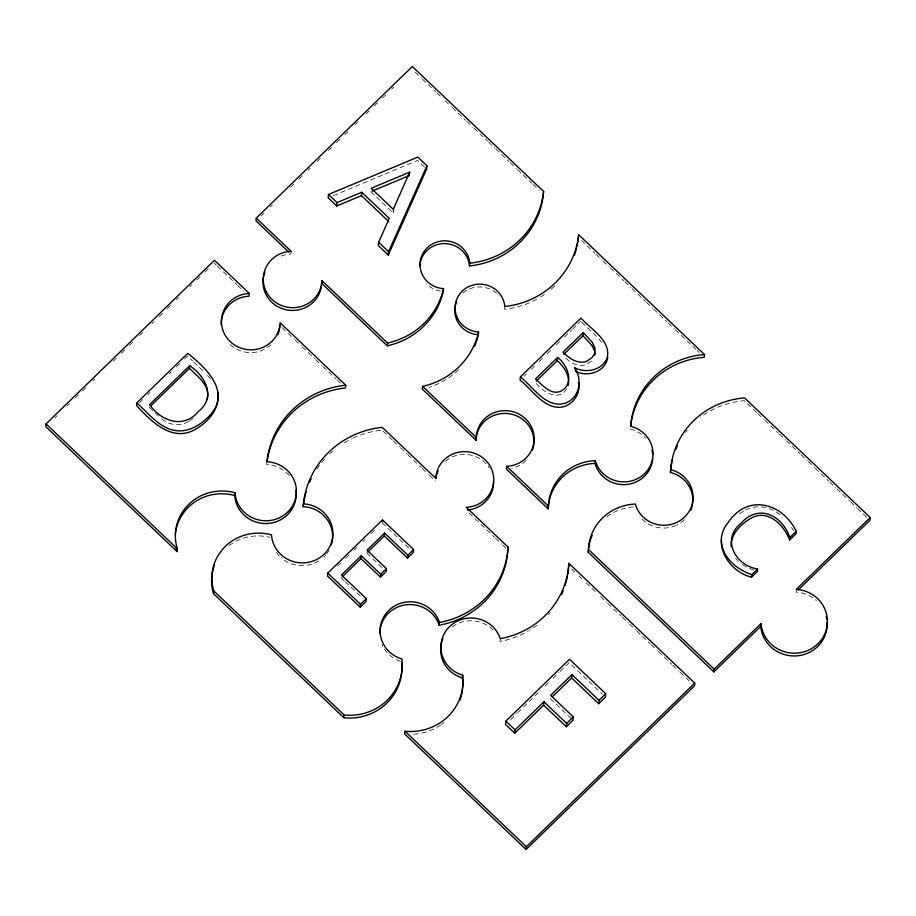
<?xml version="1.0" encoding="UTF-8"?>
<svg xmlns="http://www.w3.org/2000/svg" width="916" height="916" viewBox="0 0 916 916"><rect width="100%" height="100%" fill="white"/><g stroke="black" fill="none" stroke-linecap="round" stroke-linejoin="round"><path stroke-width="0.69" stroke-dasharray="4.58 3.44" d="M266.957 461.733L266.693 464.504A30.743 29.53 5.5 0 1 289.387 475.69M291.139 251.293L290.876 254.053A29.346 28.19 5.5 0 0 279.952 256.572M370.843 191.639L392.953 212.684L393.17 210.451M392.266 439.92L381.938 430.096L382.212 427.325M504.773 306.505L504.51 309.276A84.261 80.952 5.5 0 0 538.803 298.032M500.25 638.658L499.987 641.418A84.936 81.604 5.5 0 0 528.44 630.952M796.325 589.286L796.061 592.057A33.285 31.98 5.5 0 1 816.385 600.553M392.953 212.684L394.086 210.119M566.683 388.785C558.245 402.559 542.238 391.189 535.184 382.144M261.106 215.924L264.174 212.959M270.289 207.005L272.327 205.024M290.693 187.196L293.75 184.219M298.845 179.261L302.933 175.299M308.028 170.342L310.066 168.361M317.211 161.422L320.268 158.457M328.42 150.522L331.489 147.556M336.584 142.598L340.66 138.637M344.748 134.675L347.805 131.698M354.939 124.759L358.007 121.794M366.16 113.859L369.228 110.893M374.323 105.935L378.4 101.974M382.487 98.012L385.544 95.035M391.659 89.092L393.697 87.112M54.983 417.73L57.021 415.75M67.234 405.834L69.273 403.853M75.398 397.899L78.455 394.922M82.543 390.96L86.619 386.999M92.745 381.045L94.783 379.064M113.16 361.213L116.218 358.236M121.324 353.278L125.4 349.317M129.488 345.343L132.545 342.378M139.69 335.439L142.759 332.462M151.941 323.531L153.98 321.55M159.086 316.593L163.162 312.631M167.25 308.658L171.326 304.696M176.433 299.738L178.471 297.757M189.704 286.845L191.742 284.865M196.848 279.907L200.925 275.945M205.012 271.972L209.088 268.01M139.621 402.582L142.678 399.616M147.774 394.67L149.8 392.689M169.151 373.888L171.189 371.907M176.284 366.961L180.36 363.011M184.437 359.049L187.482 356.084L192.555 360.904M524.124 376.213L526.15 374.243M531.2 369.343L535.242 365.415M539.272 361.488L543.314 357.561M547.356 353.645L551.398 349.717M556.447 344.805L560.489 340.889M564.519 336.962L571.595 330.092M572.603 329.107L580.687 321.264M337.603 566.134L340.637 563.18M345.71 558.256L349.763 554.317M353.816 550.379L356.862 547.425M362.942 541.516L364.969 539.547M371.049 533.639L376.121 528.715M510.601 719.587L516.658 713.69M517.677 712.717L540.909 690.137M544.951 686.21L548.993 682.283M553.035 678.355L559.092 672.47M560.111 671.485L569.202 662.646L602.304 694.156M591.507 361.087L585.782 364.797C577.298 367.282 569.454 361.98 563.672 356.255M189.394 420.833L193.31 418.326M739.555 513.636L744.685 510.544M188.41 421.463C179.135 427.119 167.078 424.898 159.75 417.101M333.413 195.635L417.501 160.449L426.616 169.117M745.716 509.926C758.082 503.537 773.31 507.51 782.745 517.208M753.776 570.084L746.586 567.244L740.277 562.996M415.166 72.227L421.36 78.123M422.39 79.108L435.833 91.898M436.863 92.882L440.997 96.821M445.13 100.749L451.336 106.657M452.367 107.641L465.809 120.42M466.839 121.404L473.045 127.313M474.076 128.297L487.507 141.075M488.549 142.06L494.743 147.968M495.774 148.953L509.216 161.731M510.246 162.716L516.452 168.624M517.483 169.609L531.956 183.372M532.986 184.356L539.192 190.265M581.477 240.45L594.885 253.217M595.915 254.201L602.11 260.087M603.14 261.071L609.335 266.968M610.365 267.941L623.773 280.708M624.804 281.693L630.998 287.578M632.029 288.563L645.437 301.33M646.467 302.314L652.661 308.2M653.692 309.184L667.1 321.951M668.13 322.924L674.325 328.821M675.355 329.806L695.988 349.431M697.019 350.416L699.08 352.385M756.639 412.463L744.284 400.704A81.203 78.02 5.5 0 0 700.568 417.284M757.669 413.448L763.852 419.333M764.883 420.307L778.268 433.05M779.298 434.035L785.481 439.909M786.512 440.894L799.897 453.638M800.928 454.611L807.111 460.496M808.141 461.481L814.324 467.355M815.343 468.339L828.74 481.083M829.77 482.056L835.942 487.942M836.972 488.915L849.338 500.686M850.369 501.659L856.54 507.544M857.571 508.517L866.845 517.345M581.683 322.214L596.694 336.493L602.178 342.95M571.71 569.054L574.801 571.996M578.935 575.924L582.026 578.866M586.148 582.794L596.465 592.618M600.598 596.545L606.781 602.43M607.812 603.415L621.231 616.182M622.262 617.166L628.445 623.052M629.487 624.036L635.67 629.922M636.7 630.906L650.12 643.673M651.15 644.658L657.333 650.543M658.364 651.528L671.783 664.295M672.813 665.268L679.008 671.165M680.038 672.149L691.385 682.947M214.195 263.052L216.245 264.999M217.275 265.983L222.393 270.861M223.424 271.834L236.752 284.521M237.782 285.494L243.931 291.345M281.876 327.47L287.006 332.348M288.036 333.321L294.185 339.172M295.215 340.157L301.364 346.008M302.395 346.981L314.692 358.694M315.722 359.667L321.871 365.53M322.901 366.503L336.229 379.19M337.26 380.163L340.328 383.094M393.296 440.905L399.49 446.79M400.521 447.775L406.715 453.672M407.746 454.657L421.165 467.423M422.196 468.408L428.39 474.293M429.421 475.278L435.615 481.175M469.015 512.971L474.122 517.826M475.141 518.8L494.537 537.257M495.556 538.219L501.682 544.047M502.701 545.02L505.769 547.94M382.201 522.807L410.334 549.577M550.31 698.69L571.962 719.289M193.574 361.866L203.707 371.518M366.732 553.035L371.862 557.913M372.881 558.886L383.128 568.641M341.176 577.87L344.29 580.824M345.321 581.809L362.931 598.56M149.319 407.311L158.743 416.276M207.531 375.503L210.337 378.514M735.777 558.485L738.388 561.451M791.55 527.605L793.771 530.73M316.787 468.981A89.894 86.367 5.5 0 1 320.05 464.412M321.802 462.214A89.894 86.367 5.5 0 1 324.55 459.019M329.485 453.981A89.894 86.367 5.5 0 1 332.657 451.141M344.153 442.829A89.894 86.367 5.5 0 1 351.675 438.741M352.969 438.123A89.894 86.367 5.5 0 1 381.938 430.096M329.062 550.161A30.743 29.53 5.5 0 1 326.691 553.791M325.787 554.913A30.743 29.53 5.5 0 1 323.84 556.997M318.768 560.958A30.743 29.53 5.5 0 1 281.12 557.741M279.288 555.955A30.743 29.53 5.5 0 1 276.06 551.901M229.183 545.615A47.037 45.182 5.5 0 1 269.899 537.303M445.451 461.172A28.969 27.835 5.5 0 1 489.201 467.801M400.372 661.329A30.388 29.198 5.5 0 1 382.006 644.44M440.585 291.105A24.892 23.919 5.5 0 1 426.455 283.731M526.128 460.382A28.969 27.835 5.5 0 1 511.872 468.339M458.561 369.755A74.929 71.986 5.5 0 1 429.077 387.308M462.901 293.063A24.892 23.919 5.5 0 1 499.14 296.063M554.661 285.975A84.261 80.952 5.5 0 1 549.726 290.406M544.425 294.425A84.261 80.952 5.5 0 1 539.959 297.345M630.368 429.066A29.358 28.201 5.5 0 1 645.551 438.066M685.557 432.352A81.203 78.02 5.5 0 1 687.195 430.268M606.884 516.796A49.292 47.357 5.5 0 1 633.849 506.88M684.389 519.761A29.358 28.201 5.5 0 1 677.164 524.879M676.031 525.418A29.358 28.201 5.5 0 1 641.784 518.708M452.241 626.876A30.388 29.198 5.5 0 1 494.422 631.548M550.218 612.541A84.936 81.604 5.5 0 1 548.352 614.693M536.799 625.342A84.936 81.604 5.5 0 1 529.517 630.3M443.779 722.747A52.83 50.758 5.5 0 1 441.73 724.304M440.665 725.037A52.83 50.758 5.5 0 1 412.566 734.231M270.873 344.851A29.346 28.19 5.5 0 1 228.05 342.389"/><path stroke-width="1.37" d="M594.576 355.156L594.679 351.24L591.954 345.424L582.931 335.76L583.229 332.565L592.263 342.229L594.988 348.046L594.633 355.397M568.126 385.613C570.221 375.823 564.336 366.892 557.294 360.664L557.604 357.469C567.645 364.717 574.653 383.174 561.565 390.811C551.203 396.204 542.455 384.972 535.494 378.949L557.604 357.469M46.063 423.89L45.8 426.65L177.063 551.581L177.326 548.81A47.037 45.182 5.5 0 1 188.833 504.281A47.037 45.182 5.5 0 1 235.023 492.762A30.743 29.53 5.5 0 0 266.487 520.78A30.743 29.53 5.5 0 0 296.429 491.697A30.743 29.53 5.5 0 0 266.957 461.733A89.894 86.367 5.5 0 1 345.721 385.201L280.09 322.741A29.346 28.19 5.5 0 1 250.641 349.843A29.346 28.19 5.5 0 1 221.454 322.054A29.346 28.19 5.5 0 1 249.324 293.464L214.459 260.281L46.063 423.89L177.326 548.81M136.828 402.868C149.491 414.078 161.525 431.196 180.383 430.886C190.562 430.554 199.699 425.173 206.89 418.269C232.962 394.762 208.401 369.457 187.746 353.393L136.828 402.868L136.564 405.559C150.464 420.662 171.097 441.81 193.654 430.28C207.348 423.158 220.47 408.983 217.642 392.392M150.327 406.338L189.44 368.335L189.704 365.644C205.55 376.247 216.302 397.166 198.394 411.502C183.555 429.18 161.319 421.463 149.583 404.62L189.704 365.644M401.735 662.966A52.83 50.758 5.5 0 1 343.901 717.766L213.542 593.705L213.817 590.935A47.037 45.182 5.5 0 1 225.325 546.405A47.037 45.182 5.5 0 1 271.502 534.875A30.743 29.53 5.5 0 0 302.967 562.905A30.743 29.53 5.5 0 0 332.909 533.822A30.743 29.53 5.5 0 0 303.436 503.857A89.894 86.367 5.5 0 1 382.212 427.325L435.879 478.404A28.969 27.835 5.5 0 1 464.939 451.622A28.969 27.835 5.5 0 1 493.77 479.057A28.969 27.835 5.5 0 1 466.221 507.281L508.071 547.115L507.808 549.886A84.936 81.604 5.5 0 1 439.176 625.193A30.388 29.198 5.5 0 0 405.467 604.869A30.388 29.198 5.5 0 0 379.819 633.758M419.803 265.766A24.892 23.919 5.5 0 1 444.546 243.599A24.892 23.919 5.5 0 1 469.45 265.972A84.261 80.952 5.5 0 0 543.325 194.192L543.589 191.433L412.326 66.502L256.274 218.111L256.011 220.882L288.815 252.106M249.324 293.464L249.06 296.223A29.346 28.19 5.5 0 0 221.18 324.825M175.311 534.349A47.037 45.182 5.5 0 1 234.759 495.522L235.023 492.762M361.786 192.268L389.243 218.386L378.651 242.236L378.331 245.591L388.27 255.049L426.616 169.117L426.936 165.762L417.833 157.094L328.478 194.478L328.157 197.833L336.687 205.963L361.465 195.623L361.786 192.268L337.008 202.608L336.687 205.963M321.642 283.342L321.905 280.571L387.537 343.031L387.273 345.801L321.642 283.342A29.346 28.19 5.5 0 1 286.571 309.848A29.346 28.19 5.5 0 1 264.907 272.006M331.294 544.997A30.743 29.53 5.5 0 0 303.173 506.628L303.436 503.857M345.721 385.201L345.458 387.972A89.894 86.367 5.5 0 0 267.025 461.744M407.54 558.084L407.815 555.199L384.583 533.089L384.308 535.975L407.54 558.084L413.345 552.44L413.62 549.554L382.487 519.922L327.745 573.095L327.459 575.981L360.228 607.159L366.034 601.526L366.308 598.64L341.462 574.985L361.282 555.726L380.747 574.252L380.472 577.137L361.007 558.611L361.282 555.726M388.27 255.049L388.59 251.694L426.936 165.762M343.901 717.766L344.176 714.995A52.83 50.758 5.5 0 0 401.861 658.936A30.388 29.198 5.5 0 1 388.796 610.365A30.388 29.198 5.5 0 1 439.451 622.422A84.936 81.604 5.5 0 0 508.071 547.115M360.228 607.159L360.503 604.274L366.308 598.64M409.463 174.406L409.681 172.174L371.163 188.284L393.273 209.329L409.681 172.174M382.293 521.845L382.487 519.922M384.583 533.089L367.018 550.15L386.483 568.676L386.209 571.561L380.472 577.137M630.609 426.444A81.203 78.02 5.5 0 1 704.244 357.286L704.507 354.526L578.649 234.736A84.261 80.952 5.5 0 1 504.773 306.505A24.892 23.919 5.5 0 0 479.205 284.155A24.892 23.919 5.5 0 0 455.069 307.593A24.892 23.919 5.5 0 0 478.587 331.947A74.929 71.986 5.5 0 1 422.597 386.346L422.333 389.117L475.999 440.195A28.969 27.835 5.5 0 1 509.937 413.86A28.969 27.835 5.5 0 1 532.459 450.122M469.45 265.972L469.713 263.201A24.892 23.919 5.5 0 0 444.145 240.839A24.892 23.919 5.5 0 0 420.02 264.277A24.892 23.919 5.5 0 0 443.527 288.643L443.264 291.403A74.929 71.986 5.5 0 1 387.273 345.801M462.672 675.172A52.83 50.758 5.5 0 1 404.975 731.22L404.712 733.991L526.082 849.498L694.477 685.889L694.74 683.118L568.882 563.34A84.936 81.604 5.5 0 1 500.25 638.658A30.388 29.198 5.5 0 0 449.596 626.59A30.388 29.198 5.5 0 0 462.672 675.172L462.408 677.932A52.83 50.758 5.5 0 1 459.924 700.293M439.176 625.193L439.451 622.422M476.515 341.221A74.929 71.986 5.5 0 0 478.324 334.718L478.587 331.947M475.999 440.195L476.263 437.424A28.969 27.835 5.5 0 1 505.334 410.643A28.969 27.835 5.5 0 1 534.165 438.077A28.969 27.835 5.5 0 1 506.617 466.301L506.342 469.072L548.192 508.895A49.292 47.357 5.5 0 1 595.034 463.393L595.297 460.622A29.358 28.201 5.5 0 0 626.372 481.77A29.358 28.201 5.5 0 0 652.948 455.95A29.358 28.201 5.5 0 0 630.632 426.295A81.203 78.02 5.5 0 1 704.507 354.526M520.391 376.934C533.204 386.907 546.108 408.994 565.39 403.132C579.736 397.865 582.942 379.464 574.435 367.648C585.793 373.659 602.247 370.442 607.262 357.755C611.041 340.134 590.694 329.291 580.996 318.07L520.391 376.934L520.082 380.129C532.894 390.101 545.799 412.189 565.092 406.326C574.217 402.616 581.076 392.414 578.374 382.476M598.663 703.671L598.984 700.316L571.962 674.611L571.641 677.966L598.663 703.671L605.407 697.11L605.739 693.755L569.523 659.291L505.872 721.132L505.552 724.487L514.746 733.247L543.646 705.16L543.967 701.805L566.649 723.388L566.328 726.754L543.646 705.16M514.746 733.247L515.067 729.88L543.967 701.805M548.192 508.895L548.466 506.124A49.292 47.357 5.5 0 1 595.297 460.622M578.649 234.736L578.374 237.507A84.261 80.952 5.5 0 1 576.897 246.507M526.082 849.498L526.345 846.727L694.74 683.118M568.882 563.34L568.618 566.111A84.936 81.604 5.5 0 1 567.691 574.492M870.2 517.517L796.325 589.286A33.285 31.98 5.5 0 1 827.423 621.953A33.285 31.98 5.5 0 1 795.271 653.177A33.285 31.98 5.5 0 1 760.99 623.624L760.727 626.384L713.885 671.897L588.232 552.314L588.507 549.543A49.292 47.357 5.5 0 1 635.338 504.04A29.358 28.201 5.5 0 0 666.413 525.189A29.358 28.201 5.5 0 0 692.988 499.369A29.358 28.201 5.5 0 0 670.684 469.713A81.203 78.02 5.5 0 1 744.548 397.933L870.2 517.517L869.937 520.288L798.111 590.064M571.962 674.611L550.63 695.336L573.313 716.919L572.992 720.274L566.328 726.754M690.756 510.384A29.358 28.201 5.5 0 0 670.409 472.473L670.684 469.713M713.885 671.897L714.148 669.127L760.99 623.624M751.555 577.149L751.796 574.63L757.612 568.973C735.479 565.699 720.892 539.238 741.033 523.276C758.414 503.457 782.23 515.101 789.855 537.52L789.615 540.039L795.993 533.856L796.233 531.326C782.539 502.838 747.834 493.541 728.483 522.086C710.805 542.444 728.22 571.653 751.555 577.149L757.372 571.492L757.612 568.973M207.142 399.685C210.909 386.128 197.867 376.636 189.44 368.335M607.697 357.251C605.888 371.804 587.293 377.701 575.305 371.22M594.839 353.267L591.816 357.893L586.091 361.602C577.114 364.213 569.054 358.213 563.054 352.168L583.229 332.565M536.192 381.159L557.294 360.664M563.752 354.389L582.931 335.76M342.172 576.908L361.007 558.611M367.717 552.085L384.308 535.975M380.747 574.252L386.483 568.676M407.815 555.199L413.62 549.554M552.348 696.71L571.641 677.966M566.649 723.388L573.313 716.919M598.984 700.316L605.739 693.755M789.855 537.52L796.233 531.326M372.125 191.101L409.36 175.529M751.796 574.63C736.83 569.638 721.59 557.065 721.396 540.131M361.465 195.623L388.911 221.752M328.478 194.478L337.008 202.608M378.651 242.236L388.59 251.694M256.274 218.111L291.139 251.293A29.346 28.19 5.5 0 0 263.27 279.884A29.346 28.19 5.5 0 0 292.456 307.673A29.346 28.19 5.5 0 0 321.905 280.571M422.597 386.346L476.263 437.424M506.617 466.301L548.466 506.124M588.507 549.543L714.148 669.127M505.872 721.132L515.067 729.88M327.745 573.095L360.503 604.274M404.975 731.22L526.345 846.727M213.817 590.935L344.176 714.995M789.615 540.039C784.027 524.834 767.253 508.231 750.399 518.548C740.597 524.467 730.556 534.257 731.105 546.577M303.173 506.628A89.894 86.367 5.5 0 1 306.162 491.652M309.471 482.48A89.894 86.367 5.5 0 1 311.222 478.679M213.542 593.705A47.037 45.182 5.5 0 1 214.619 564.771M493.506 481.827A28.969 27.835 5.5 0 1 467.332 509.972M435.833 478.518A28.969 27.835 5.5 0 1 438.077 470.778M478.324 334.718A24.892 23.919 5.5 0 1 456.718 301.478M476.068 342.504A74.929 71.986 5.5 0 1 474.614 346.294M576.599 247.778A84.261 80.952 5.5 0 1 574.378 255.278M652.673 458.721A29.358 28.201 5.5 0 1 626.097 484.541A29.358 28.201 5.5 0 1 595.034 463.393M651.997 450.26A29.358 28.201 5.5 0 1 652.673 454.485M670.409 472.473A81.203 78.02 5.5 0 1 672.504 459.534M675.779 449.538A81.203 78.02 5.5 0 1 677.371 445.92M588.232 552.314A49.292 47.357 5.5 0 1 592.171 535.207M827.079 622.044A33.285 31.98 5.5 0 1 796.393 655.89A33.285 31.98 5.5 0 1 760.727 626.384M826.221 616.651A33.285 31.98 5.5 0 1 826.77 619.331M462.408 677.932A30.388 29.198 5.5 0 1 442.852 638.818M567.462 575.878A84.936 81.604 5.5 0 1 565.08 585.427M563.203 590.74A84.936 81.604 5.5 0 1 561.531 594.621M295.879 490.232A30.743 29.53 5.5 0 1 268.422 523.437A30.743 29.53 5.5 0 1 234.759 495.522M177.063 551.581A47.037 45.182 5.5 0 1 176.044 547.676M279.827 325.512A29.346 28.19 5.5 0 1 277.857 334.809M443.527 288.643A74.929 71.986 5.5 0 1 387.537 343.031M543.589 191.433A84.261 80.952 5.5 0 1 469.713 263.201"/></g></svg>
